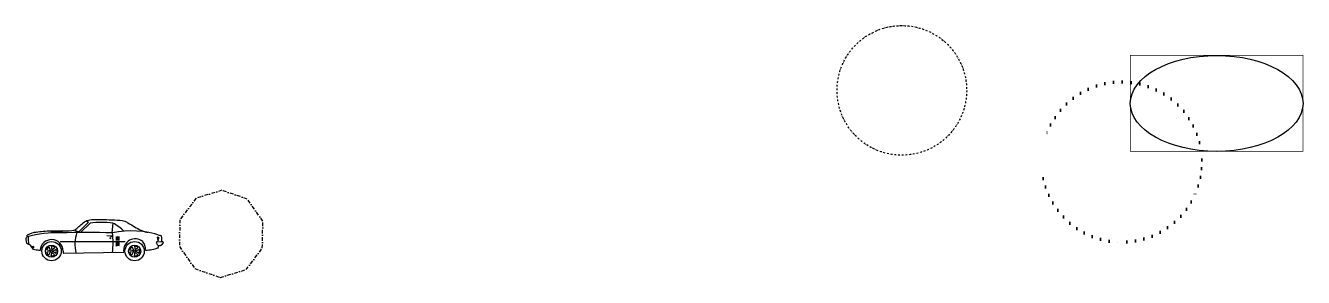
# Model space of a CAD drawing. Header units: inches. Extents: x -118 to 1640, y 45 to 392.
import ezdxf

# ---------------------------------------------------------------- set-up
doc = ezdxf.new("R2010")
doc.units = ezdxf.units.IN
doc.header["$MEASUREMENT"] = 0
doc.linetypes.add('ACAD_ISO07W100', pattern=[3, 0, -3])
doc.linetypes.add('DASHDOT2', pattern=[0.5, 0.25, -0.125, 0, -0.125])
doc.linetypes.add('ZIGZAG', pattern='A,0.0001,-0.2,[131,ltypeshp.shx,S=0.2,R=0,X=-0.2,Y=0],-0.4,[131,ltypeshp.shx,S=0.2,R=180,X=0.2,Y=0],-0.2', length=0.8001)

# ---------------------------------------------------------------- blocks, each defined once
blk = doc.blocks.new('*U9')
for p, q in [((72.9, 40.2), (85.8, 53.2)), ((50.1, 41.1), (34.3, 41)), ((43.3, 39.8), (35.2, 39.8)), ((35.3, 40.5), (50.1, 40.6)), ((75, 38.8), (88.1, 52)), ((119.4, 51.9), (117.9, 38.3)), ((7.4, 19.8), (9.7, 19.8)), ((9.8, 17.9), (8.5, 17.9)), ((10.4, 19.2), (10.4, 18.6)), ((46.7, 26.8), (136.3, 26.8)), ((111.1, 34.7), (118.5, 34.6)), ((179.3, 24.4), (180.3, 22.5)), ((180.4, 26.2), (187.5, 26.4)), ((182.6, 21.1), (184.9, 21.3)), ((186.7, 22.2), (188.5, 24.4)), ((50.9, 13.5), (50.9, 10.5))]:
    blk.add_line(p, q)
for points in [[(35.3, 39.9), (35.3, 40.3, 0.269532), (35.1, 40.5), (34.4, 41, 0.575383), (34.2, 40.8), (34.2, 40.5, 0.269532), (34.3, 40.2), (35.1, 39.8, 0.575383)], [(28.5, 15.1), (33.6, 14.4), (31.7, 19.2, 0.199906)], [(34.6, 20.1), (35.6, 15), (39.5, 18.3, 0.199906)], [(142.8, 15.1), (148, 14.4), (146, 19.2, 0.199906)], [(149, 20.1), (149.9, 15), (153.9, 18.3, 0.199906)], [(31.3, 7.7), (33.5, 12.4), (28.4, 12, 0.199906)], [(39.2, 8.1), (35.5, 11.7), (34.2, 6.7, 0.199906)], [(41.2, 15.7), (36.7, 13.3), (41.1, 10.6, 0.199906)], [(145.7, 7.7), (147.9, 12.4), (142.8, 12, 0.199906)], [(153.5, 8.1), (149.8, 11.7), (148.6, 6.7, 0.199906)], [(155.6, 15.7), (151.1, 13.3), (155.4, 10.6, 0.199906)]]:
    blk.add_lwpolyline(points, format="xyb", close=True)
for points in [[(181.6, 27.5), (181.5, 31.9), (180.5, 32.4)], [(181.6, 27.5), (181.5, 31.9), (182.6, 32.5)], [(50.9, 10.5), (134.4, 11.8)]]:
    blk.add_lwpolyline(points)
for centre, radius in [((35, 13.3), 13.3), ((35, 13.3), 8.35), ((115.9, 31), 0.619), ((149.3, 13.3), 13.3), ((149.3, 13.3), 8.35), ((35, 13.3), 1.25), ((149.3, 13.3), 1.25)]:
    blk.add_circle(centre, radius)
for centre, radius, start, end in [((114.6, 105.1), 59.4, 237.6103, 240.9785), ((103.5, -95), 147.8, 83.8163, 95.9705), ((42.2, -111.3), 149.9, 87.8393, 105.8096), ((20.5, -3.2), 43.1, 98.5304, 116.112), ((80.1, -1364.1), 1403, 88.423, 91.3179), ((73.3, 50.5), 10.3, 230.424, 268.0085), ((118.3, 22.5), 51.2, 161.4307, 193.2363), ((145.2, -84.9), 126, 71.5283, 102.1242), ((25.7, 24.9), 94, 351.8279, 8.1674), ((95.5, 3.9), 53.6, 43.2748, 63.5665), ((79.2, 30.1), 76.3, 177.5773, 185.5205), ((9.7, 19.2), 0.623, 0.6373, 90.6373), ((9.8, 18.6), 0.623, 270.6373, 0.6373), ((35, 13.3), 15.9, 0.6373, 176.3412), ((45.6, 26.8), 78.8, 0.852, 4.6556), ((45.6, 26.8), 78.8, 355.2644, 358.8633), ((47.4, 26.9), 78.8, 0.852, 4.6556), ((47.4, 26.9), 78.8, 355.2644, 358.8633), ((49.2, 26.9), 78.8, 0.852, 4.6556), ((49.2, 26.9), 78.8, 355.2644, 358.8633), ((150.1, 14.4), 15.9, 49.2263, 189.1528), ((149.4, 16.5), 14.8, 352.7285, 41.6613), ((162.5, 70.8), 56.2, 271.6865, 290.2774), ((180.4, 24.9), 1.25, 91.939, 207.109), ((182.5, 23.6), 2.49, 207.109, 273.4677), ((216.3, 37.8), 36.2, 188.4683, 196.5315), ((146.7, 37), 36.2, 344.7432, 352.8063), ((114.2, 37), 70.3, 344.3985, 346.9385), ((184.8, 23.8), 2.49, 273.4677, 320.1683), ((184.3, 32.3), 2.49, 357.932, 71.5283), ((116.6, 34.7), 70.3, 353.1942, 357.932), ((187.6, 25.2), 1.25, 320.1683, 91.939)]:
    blk.add_arc(centre, radius, start, end)
blk.add_ellipse((116.9, 33.6), major_axis=(-0.63, -0.007), ratio=0.610043)
for points, knots in [([(11.4, 38.9), (18.1, 40.2), (30.9, 42), (64.8, 40.1), (70.2, 44.9), (82.4, 56.4), (99.2, 57.3), (116.1, 56.4), (133, 55.9), (145.2, 49.9), (153.6, 43.8), (161.2, 40.7), (164.9, 39.7), (167.3, 39.2)], [18.629823, 18.629823, 18.629823, 18.629823, 19.527405, 20.700571, 21.107983, 21.608568, 21.92336, 23.151359, 23.716171, 23.908743, 24.77794, 24.943072, 25.187755, 25.187755, 25.187755, 25.187755]), ([(19.1, 14.4), (19, 14.2), (18.5, 13.8), (15.4, 15), (9.2, 13.9), (7.3, 22.2), (3, 22.7), (1.3, 23.6), (0.6, 26.9), (-1, 31.5), (1.5, 32.6), (1.5, 34.1), (1.5, 34.8), (1.5, 35.1), (1.5, 35.3), (1.6, 35.5)], [16.815853, 16.815853, 16.815853, 16.815853, 16.838212, 16.885395, 17.18439, 17.479846, 17.654423, 17.670693, 17.696923, 18.016358, 18.052739, 18.140805, 18.140805, 18.140805, 18.172382, 18.172382, 18.172382, 18.172382])]:
    blk.add_open_spline(points, degree=3, knots=knots)

msp = doc.modelspace()

# ---------------------------------------------------------------- linework, layer by layer
at = {"color": 3, "linetype": 'DASHDOT2', "ltscale": 20, "const_width": 1}
msp.add_lwpolyline([(1401.9, 350.5), (1639.6, 350.5), (1639.6, 218.5), (1401.9, 218.5)], close=True, dxfattribs=at)
at = {"color": 6, "linetype": 'DASHDOT2', "lineweight": 30, "ltscale": 20}
msp.add_lwpolyline([(207.4, 85.3), (208.1, 122.4), (186.8, 152.8), (151.8, 164.9), (116.3, 154), (94, 124.4), (93.3, 87.4), (114.6, 57), (149.6, 44.9), (185.1, 55.7)], close=True, dxfattribs=at)
at = {"color": 2, "linetype": 'DASHDOT2', "ltscale": 10}
msp.add_circle((1087.5, 302.4), 89.2, dxfattribs=at)
at = {"color": 6, "linetype": 'ACAD_ISO07W100', "lineweight": 158, "ltscale": 4}
msp.add_arc((1390, 203.8), 110.3, 191.8732, 160.191, dxfattribs=at)
at = {"color": 1, "linetype": 'ZIGZAG', "ltscale": 5}
msp.add_ellipse((1520.7, 284.5), major_axis=(118.9, 0), ratio=0.555106, dxfattribs=at)

# ---------------------------------------------------------------- block references
msp.add_blockref('*U9', (-117.6, 67.8))

doc.saveas('drawing.dxf')
